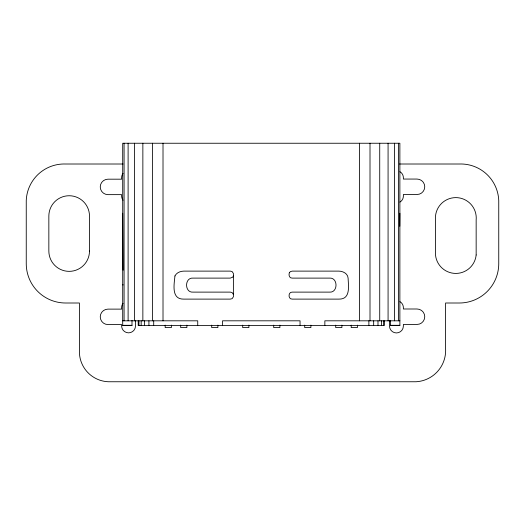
<?xml version="1.0" encoding="UTF-8"?>
<svg xmlns="http://www.w3.org/2000/svg" width="525" height="525" viewBox="0 0 525 525"><rect width="100%" height="100%" fill="white"/><g stroke="black" fill="none" stroke-linecap="round" stroke-linejoin="round"><path stroke-width="0.79" d="M399.788 226.268L399.879 213.248M233.389 275.783L232.798 277.154L230.285 278.112L193.082 278.112C184.413 277.318 184.413 292.911 193.082 292.117L230.285 292.117L232.109 292.563L233.389 294.446M123.047 164.01L65.625 164.01A38.023 38.023 0 0 0 26.25 200.629L26.25 263.629A39.375 39.375 0 0 0 65.625 303.004L79.406 303.004L79.406 352.616A30.135 30.135 0 0 0 110.513 381.754L416.062 381.754A31.356 31.356 0 0 0 445.594 348.679L445.594 303.004L459.375 303.004A39.375 39.375 0 0 0 498.75 263.629L498.75 200.629A38.023 38.023 0 0 0 459.375 164.01L399.492 164.01M122.706 284.878L123.218 284.878M122.706 320.814L197.735 320.814L197.735 325.48M399.879 320.814L324.85 320.814L324.85 325.48M122.706 325.31L132.005 325.31M390.58 325.31L399.879 325.31M122.706 213.248L123.112 270.231M398.508 143.246L398.508 320.814M394.478 143.246L394.478 320.814M390.58 320.348L390.58 325.48L399.879 325.48L399.879 143.246L122.706 143.246L122.706 325.48L132.005 325.48L132.005 320.348M389.498 320.421L389.498 326.012A6.937 6.937 0 0 0 396.434 332.948A6.937 6.937 0 0 0 403.377 326.012L403.377 324.45L417.021 324.45A7.724 7.724 0 0 0 424.745 316.726A7.724 7.724 0 0 0 417.021 308.995L403.377 308.995L403.377 307.657A6.937 6.937 0 0 0 399.906 301.645M388.073 143.246L388.073 320.814M384.379 320.814L384.379 325.48L138.206 325.48L138.206 320.814M383.617 320.814L383.617 325.48M381.419 320.814L381.419 325.48M379.726 143.246L379.726 320.814M377.987 320.814L377.987 325.48M373.669 320.814L373.669 325.48M370.007 143.246L370.007 320.814M368.878 320.814L368.878 325.48M359.572 143.246L359.572 320.814M357.407 325.132L357.407 327.58L351.205 327.58L351.205 325.132M341.9 325.132L341.9 327.58L335.698 327.58L335.698 325.132M310.898 325.132L310.898 327.58L304.697 327.58L304.697 325.132M300.044 325.48L300.044 320.814L222.534 320.814L222.534 325.48M279.897 325.132L279.897 327.58L273.696 327.58L273.696 325.132M248.889 325.132L248.889 327.58L242.688 327.58L242.688 325.132M217.888 325.132L217.888 327.58L211.687 327.58L211.687 325.132M186.88 325.132L186.88 327.58L180.679 327.58L180.679 325.132M171.38 325.132L171.38 327.58L165.178 327.58L165.178 325.132M163.013 143.246L163.013 320.814M153.707 320.814L153.707 325.48M152.578 143.246L152.578 320.814M148.916 320.814L148.916 325.48M144.598 320.814L144.598 325.48M142.859 143.246L142.859 320.814M141.166 320.814L141.166 325.48M138.968 320.814L138.968 325.48M135.502 320.329L135.502 325.913A6.937 6.937 0 0 1 128.566 332.857A6.937 6.937 0 0 1 121.623 325.913L121.623 324.575L107.979 324.575A7.724 7.724 0 0 1 100.255 316.844A7.724 7.724 0 0 1 107.979 309.12L121.623 309.12L121.623 307.565A6.937 6.937 0 0 1 123.06 303.338M134.512 143.246L134.512 320.814M128.107 143.246L128.107 320.814M124.077 143.246L124.077 320.814M123.06 200.202A6.937 6.937 0 0 1 121.623 195.976L121.623 194.637L107.979 194.637A7.724 7.724 0 0 1 100.255 186.907A7.724 7.724 0 0 1 107.979 179.183L121.623 179.183L121.623 177.627A6.937 6.937 0 0 1 123.06 173.401M399.906 171.708A6.937 6.937 0 0 1 403.377 177.719L403.377 179.058L417.021 179.058A7.724 7.724 0 0 1 424.745 186.788A7.724 7.724 0 0 1 417.021 194.512L403.377 194.512L403.377 196.074A6.937 6.937 0 0 1 399.906 202.079M174.937 275.953C174.182 284.189 170.979 299.401 183.783 299.112L230.285 299.112L232.109 298.666L233.389 296.783L233.389 273.446L232.109 271.563L230.285 271.117L183.783 271.117C180.292 271.195 176.558 272.672 174.937 275.953M289.347 272.724C288.507 275.028 289.354 278.316 292.294 278.112L329.503 278.112C338.172 277.318 338.172 292.911 329.503 292.117L292.294 292.117C287.963 291.716 287.963 299.512 292.294 299.112L338.802 299.112C350.805 299.453 348.41 286.171 348.101 278.112C347.826 273.538 342.923 271.117 338.802 271.117L292.294 271.117L290.476 271.563L289.347 272.724M476.155 254.973L476.155 220.001A20.422 20.422 0 0 0 457.8 197.708A20.422 20.422 0 0 0 435.507 216.064L435.507 251.035A20.422 20.422 0 0 0 453.863 273.328A20.422 20.422 0 0 0 476.155 254.973M89.493 251.035L89.493 216.064A20.324 20.324 0 0 0 69.169 195.74A20.324 20.324 0 0 0 48.845 216.064L48.845 251.035A20.324 20.324 0 0 0 69.169 271.359A20.324 20.324 0 0 0 89.493 251.035"/></g></svg>
